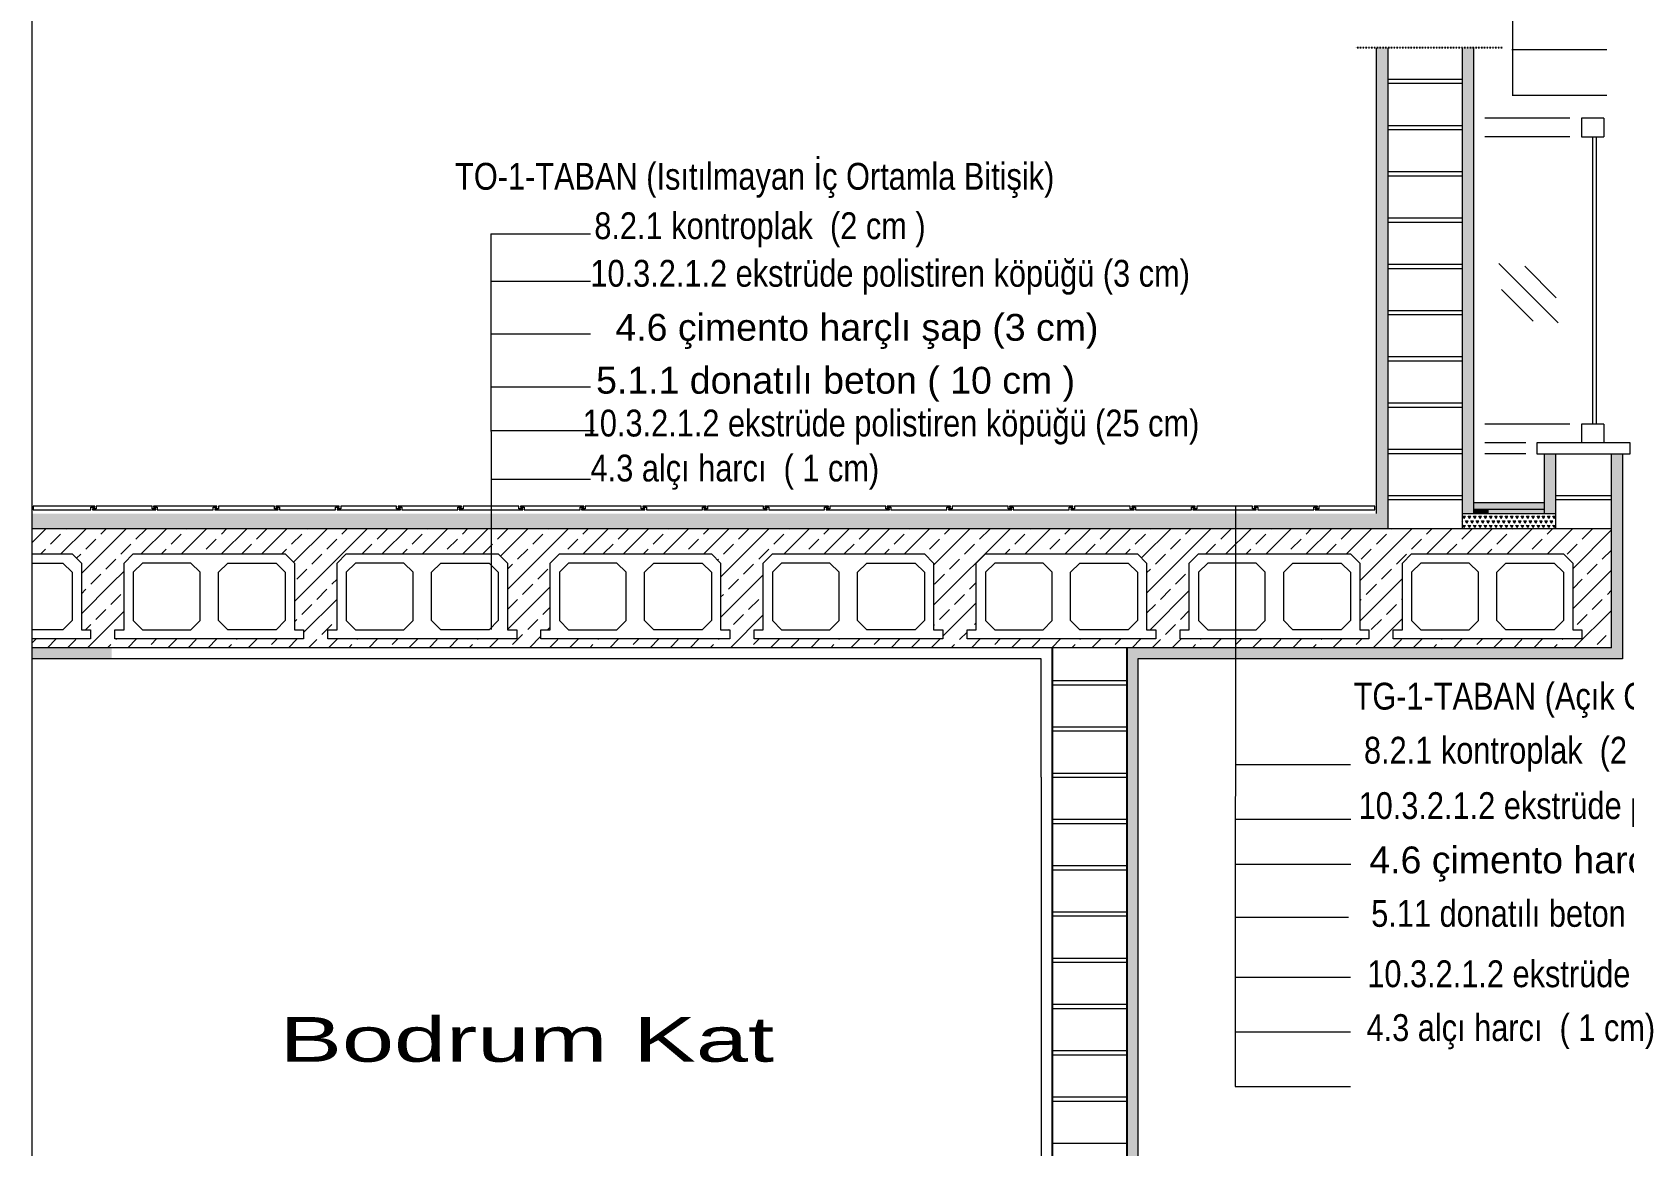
# Model space of a CAD drawing. Header units: millimetres. Extents: x 708 to 46452, y -4963 to 3960.
# Drawn here: x 39573 to 40520, y -4279 to -3617 of the extents above; entities that cross this region are included whole.
import ezdxf

# ---------------------------------------------------------------- set-up
doc = ezdxf.new("R2010")
doc.units = ezdxf.units.MM
doc.linetypes.add('DOT2', pattern=[0.125, 0, -0.125])
for name, color, linetype, lineweight in [('1', 7, 'Continuous', 0), ('101', 252, 'Continuous', 0), ('103', 31, 'Continuous', 0), ('156', 254, 'Continuous', 0), ('160', 254, 'Continuous', 0), ('20', 1, 'Continuous', 0), ('40', 4, 'Continuous', 0), ('60', 230, 'Continuous', 0), ('61', 251, 'Continuous', 0), ('80', 3, 'Continuous', 0)]:
    doc.layers.add(name, color=color, linetype=linetype, lineweight=lineweight)
doc.layers.add('2', color=2, linetype='Continuous')
doc.styles.add('GENERATED_STYLE_1', font='arial.ttf')
doc.styles.add('GENERATED_STYLE_8', font='arial.ttf')
doc.linetypes.add('BATTING', pattern='A,0.0001,-0.1,[134,ltypeshp.shx,S=0.1,R=0,X=-0.1,Y=0],-0.2,[134,ltypeshp.shx,S=0.1,R=180,X=0.1,Y=0],-0.1', length=0.4001)
pattern_1 = [(45, (-344983.952, -3585004.367), (-11.95481533, 11.95481533), []), (45, (-344971.997, -3585004.367), (-11.95481533, 11.95481533), [8.45333099, -4.226665494])]
pattern_2 = [(60, (-99950.2204, -910477.2327), (-1.575489185, 2.728827319), [1.575489188, -1.575489188]), (120, (-99950.2204, -910477.2327), (-3.150978374, 2e-09), [1.575489188, -1.575489188]), (1e-14, (-99951.008, -910475.8683), (1.575489188, 2.7288273175), [1.575489188, -1.575489188])]

msp = doc.modelspace()

# ---------------------------------------------------------------- hatches: boundary and pattern name
at = {"layer": '101', "linetype": 'Continuous'}
for points in [[(40380.341, -3626.218), (40373.685, -3626.218), (40373.685, -3903.354), (40380.341, -3903.354)], [(40424.715, -3903.354), (40431.371, -3903.354), (40431.371, -3626.218), (40424.715, -3626.218)], [(40225.03, -4568.971), (40231.686, -4568.971), (40231.686, -3989.831), (40520.12, -3989.831), (40520.12, -3867.801), (40513.464, -3867.801), (40513.464, -3983.175), (40225.03, -3983.175)], [(40480.183, -3867.801), (40473.527, -3867.801), (40473.527, -3903.354), (40480.183, -3903.354)], [(39573.358, -3989.831), (39620.815, -3989.831), (39620.815, -3983.175), (39573.358, -3983.175)]]:
    msp.add_hatch(color=256, dxfattribs=at).paths.add_polyline_path(points)
h = msp.add_hatch(dxfattribs=at)
h.set_pattern_fill('JIS_LC_8A', color=256, scale=0.106417, style=0, pattern_type=2)
h.set_pattern_definition([(1e-14, (-344873.016, -3585004.367), (0, 27.5235132), []), (1e-14, (-344870.52, -3585006.862), (0, 27.5235132), [])])
h.paths.add_polyline_path([(40380.341, -3912.176), (40424.715, -3912.176), (40424.715, -3626.218), (40380.341, -3626.218)])
h = msp.add_hatch(dxfattribs=at)
h.set_pattern_fill('JIS_LC_8A', color=256, scale=0.106417, style=0, pattern_type=2)
h.set_pattern_definition([(1e-14, (-345161.45, -3585004.367), (0, 27.5235132), []), (1e-14, (-345158.955, -3585006.862), (0, 27.5235132), [])])
h.paths.add_polyline_path([(40513.464, -3867.801), (40480.183, -3867.801), (40480.183, -3912.176), (40513.464, -3912.176)])
h = msp.add_hatch(dxfattribs=at)
h.set_pattern_fill('ANSI33', color=256, scale=0.106417, style=0, pattern_type=2)
h.set_pattern_definition(pattern_1)
h.paths.add_polyline_path([(39620.815, -3912.176), (39573.358, -3912.176), (39573.358, -3927.303), (39597.382, -3927.303), (39602.86, -3932.782), (39602.86, -3972.448), (39608.339, -3972.448), (39608.339, -3977.926), (39573.358, -3977.926), (39573.358, -3983.175), (39620.815, -3983.175)])
h = msp.add_hatch(dxfattribs=at)
h.set_pattern_fill('ANSI33', color=256, scale=0.106417, style=0, pattern_type=2)
h.set_pattern_definition(pattern_1)
h.paths.add_polyline_path([(40513.464, -3912.176), (39620.815, -3912.176), (39620.815, -3983.175), (40513.464, -3983.175), (40513.464, -3977.926), (40510.366, -3977.926), (40510.366, -3972.448), (40513.464, -3972.448)])
h.paths.add_polyline_path([(39735.136, -3977.926), (39622.782, -3977.926), (39622.782, -3972.448), (39628.26, -3972.448), (39628.26, -3932.782), (39633.738, -3927.303), (39724.18, -3927.303), (39729.658, -3932.782), (39729.658, -3972.448), (39735.136, -3972.448)], flags=0)
h.paths.add_polyline_path([(39749.579, -3977.926), (39749.579, -3972.448), (39755.058, -3972.448), (39755.058, -3932.782), (39760.536, -3927.303), (39850.978, -3927.303), (39856.456, -3932.782), (39856.456, -3972.448), (39861.934, -3972.448), (39861.934, -3977.926)], flags=0)
h.paths.add_polyline_path([(39988.732, -3977.926), (39876.377, -3977.926), (39876.377, -3972.448), (39881.855, -3972.448), (39881.855, -3932.782), (39887.334, -3927.303), (39977.775, -3927.303), (39983.254, -3932.782), (39983.254, -3972.448), (39988.732, -3972.448)], flags=0)
h.paths.add_polyline_path([(40003.175, -3977.926), (40003.175, -3972.448), (40008.653, -3972.448), (40008.653, -3932.782), (40014.131, -3927.303), (40104.573, -3927.303), (40110.051, -3932.782), (40110.051, -3972.448), (40115.529, -3972.448), (40115.529, -3977.926)], flags=0)
h.paths.add_polyline_path([(40129.973, -3972.448), (40135.451, -3972.448), (40135.451, -3932.782), (40140.929, -3927.303), (40231.371, -3927.303), (40236.849, -3932.782), (40236.849, -3972.448), (40242.327, -3972.448), (40242.327, -3977.926), (40129.973, -3977.926)], flags=0)
h.paths.add_polyline_path([(40256.77, -3977.926), (40256.77, -3972.448), (40262.249, -3972.448), (40262.249, -3932.782), (40267.727, -3927.303), (40358.168, -3927.303), (40363.647, -3932.782), (40363.647, -3972.448), (40369.125, -3972.448), (40369.125, -3977.926)], flags=0)
h.paths.add_polyline_path([(40383.568, -3972.448), (40389.046, -3972.448), (40389.046, -3932.782), (40394.525, -3927.303), (40484.966, -3927.303), (40490.444, -3932.782), (40490.444, -3972.448), (40495.923, -3972.448), (40495.923, -3977.926), (40383.568, -3977.926)], flags=0)
at = {"layer": '103', "linetype": 'Continuous'}
h = msp.add_hatch(dxfattribs=at)
h.set_pattern_fill('TRIANG', color=256, scale=0.106417, style=0, pattern_type=2)
h.set_pattern_definition(pattern_2)
h.paths.add_polyline_path([(39573.358, -3912.176), (40380.341, -3912.176), (40380.341, -3903.354), (39573.358, -3903.354)])
h = msp.add_hatch(dxfattribs=at)
h.set_pattern_fill('TRIANG', color=256, scale=0.106417, style=0, pattern_type=2)
h.set_pattern_definition(pattern_2)
h.paths.add_polyline_path([(40480.183, -3903.354), (40424.715, -3903.354), (40424.715, -3912.176), (40480.183, -3912.176)])
at = {"layer": '156', "linetype": 'Continuous'}
h = msp.add_hatch(dxfattribs=at)
h.set_pattern_fill('AR_SAND', color=256, scale=0.106417, style=0, pattern_type=2)
h.set_pattern_definition([(37.5, (-901313.0044, -8965630.9146), (-0.028229796473, 0.863485365304), [0, -0.68117166519, 0, -0.7618367308, 0, -0.728226286796]), (7.5, (-901313.0044, -8965630.9146), (0.7931064114, 1.2647144307), [0, -0.3674741878, 0, -0.613950777176, 0, -0.23527310804]), (327.5, (-901313.5556, -8965630.9146), (1.395569804155, 0.00253566484), [0, -0.224069626706, 0, -0.806650656143, 0, -1.05312724552]), (317.5, (-901313.5556, -8965630.9146), (1.34716385256, 0.39332039562), [0, -0.112034813353, 0, -0.52880431903, 0, -0.60498799211])])
h.paths.add_polyline_path([(40473.527, -3896.738), (40431.371, -3896.738), (40431.371, -3900.796), (40473.527, -3900.796)])
at = {"layer": '61', "linetype": 'Continuous'}
h = msp.add_hatch(dxfattribs=at)
h.set_pattern_fill('AR_CONC', color=256, scale=0.106417, style=0, pattern_type=2)
h.set_pattern_definition([(50, (-99897.5877, -910477.2327), (-0.39159093277, 0.03425975088), [0.04094640515, -0.45041045667]), (355, (-99897.5877, -910477.2327), (-0.07575283006, 0.41066094447), [0.03275712412, -0.36032962096]), (100.4514447, (-99897.55506, -910477.23556), (0.31583810168, 0.37640117686), [0.03479908975, -0.38279030494]), (46.1842, (-99897.5877, -910477.1235), (-0.58266205966, 0.09036651932), [0.06141960773, -0.675615685]), (96.63555761, (-99897.53914, -910477.13105), (0.51028062245, 0.53182206525), [0.052198656, -0.57418597597]), (351.18415117, (-99897.5877, -910477.1235), (0.51028062248, 0.53182206522), [0.0491356154, -0.5404919718]), (21, (-99897.5331, -910477.1508), (-0.32588263999, 0.21981061616), [0.04094640515, -0.45041045667]), (326, (-99897.5331, -910477.1508), (0.13283836703, 0.39589685485), [0.03275712412, -0.36032836534]), (71.451445, (-99897.50594, -910477.16913), (0.4587210063, 0.17608624073), [0.03479908975, -0.38278964506]), (37.5, (-99897.5877, -910477.23271), (0.006638698165, 0.181744088155), [0, -0.35596074879, 0, -0.365787886025, 0, -0.36169324551]), (7.5, (-99897.5877, -910477.2327), (0.143623358177, 0.21532989002), [0, -0.20855369024, 0, -0.34777146776, 0, -0.137852897345]), (327.5, (-99897.70944, -910477.23271), (-0.291440810735, 0.012313463125), [0, -0.136488017174, 0, -0.42584261358, 0, -0.5650603911]), (317.5, (-99897.76404, -910477.2327), (0.31839146855, 0.05465214716), [0, -0.177434422326, 0, -0.28280317158, 0, -0.40127477049])])
h.paths.add_polyline_path([(40431.371, -3903.354), (40440.416, -3903.354), (40440.416, -3900.796), (40431.371, -3900.796)])
h = msp.add_hatch(dxfattribs=at)
h.set_pattern_fill('AR_CONC', color=256, scale=0.106417, style=0, pattern_type=2)
h.set_pattern_definition([(50, (-100137.37505, -910477.2327), (-0.39159093277, 0.03425975088), [0.04094640515, -0.45041045667]), (355, (-100137.37505, -910477.2327), (-0.07575283006, 0.41066094447), [0.03275712412, -0.36032962096]), (100.4514447, (-100137.3424, -910477.23556), (0.31583810168, 0.37640117686), [0.03479908975, -0.38279030494]), (46.1842, (-100137.37505, -910477.1235), (-0.58266205966, 0.09036651932), [0.06141960773, -0.675615685]), (96.63555761, (-100137.3265, -910477.13105), (0.51028062245, 0.53182206525), [0.052198656, -0.57418597597]), (351.18415117, (-100137.37505, -910477.1235), (0.51028062248, 0.53182206522), [0.0491356154, -0.5404919718]), (21, (-100137.32046, -910477.1508), (-0.32588263999, 0.21981061616), [0.04094640515, -0.45041045667]), (326, (-100137.32046, -910477.1508), (0.13283836703, 0.39589685485), [0.03275712412, -0.36032836534]), (71.451445, (-100137.2933, -910477.16913), (0.4587210063, 0.17608624073), [0.03479908975, -0.38278964506]), (37.5, (-100137.37505, -910477.23271), (0.006638698165, 0.181744088155), [0, -0.35596074879, 0, -0.365787886025, 0, -0.36169324551]), (7.5, (-100137.37505, -910477.2327), (0.143623358177, 0.21532989002), [0, -0.20855369024, 0, -0.34777146776, 0, -0.137852897345]), (327.5, (-100137.4968, -910477.23271), (-0.291440810735, 0.012313463125), [0, -0.136488017174, 0, -0.42584261358, 0, -0.5650603911]), (317.5, (-100137.5514, -910477.2327), (0.31839146855, 0.05465214716), [0, -0.177434422326, 0, -0.28280317158, 0, -0.40127477049])])
h.paths.add_polyline_path([(40449.787, -3900.796), (40431.371, -3900.796), (40431.371, -3903.354), (40449.787, -3903.354)])
h = msp.add_hatch(dxfattribs=at)
h.set_pattern_fill('AR_CONC', color=256, scale=0.106417, style=0, pattern_type=2)
h.set_pattern_definition([(50, (-99959.8773, -910477.2327), (-0.39159093277, 0.03425975088), [0.04094640515, -0.45041045667]), (355, (-99959.8773, -910477.2327), (-0.07575283006, 0.41066094447), [0.03275712412, -0.36032962096]), (100.4514447, (-99959.84466, -910477.23556), (0.31583810168, 0.37640117686), [0.03479908975, -0.38279030494]), (46.1842, (-99959.8773, -910477.1235), (-0.58266205966, 0.09036651932), [0.06141960773, -0.675615685]), (96.63555761, (-99959.82873, -910477.13105), (0.51028062245, 0.53182206525), [0.052198656, -0.57418597597]), (351.18415117, (-99959.8773, -910477.1235), (0.51028062248, 0.53182206522), [0.0491356154, -0.5404919718]), (21, (-99959.8227, -910477.1508), (-0.32588263999, 0.21981061616), [0.04094640515, -0.45041045667]), (326, (-99959.8227, -910477.1508), (0.13283836703, 0.39589685485), [0.03275712412, -0.36032836534]), (71.451445, (-99959.79554, -910477.16913), (0.4587210063, 0.17608624073), [0.03479908975, -0.38278964506]), (37.5, (-99959.87729, -910477.23271), (0.006638698165, 0.181744088155), [0, -0.35596074879, 0, -0.365787886025, 0, -0.36169324551]), (7.5, (-99959.87729, -910477.2327), (0.143623358177, 0.21532989002), [0, -0.20855369024, 0, -0.34777146776, 0, -0.137852897345]), (327.5, (-99959.99903, -910477.23271), (-0.291440810735, 0.012313463125), [0, -0.136488017174, 0, -0.42584261358, 0, -0.5650603911]), (317.5, (-99960.05363, -910477.2327), (0.31839146855, 0.05465214716), [0, -0.177434422326, 0, -0.28280317158, 0, -0.40127477049])])
h.paths.add_polyline_path([(40440.416, -3903.354), (40473.527, -3903.354), (40473.527, -3900.796), (40440.416, -3900.796)])
h = msp.add_hatch(dxfattribs=at)
h.set_pattern_fill('AR_CONC', color=256, scale=0.106417, style=0, pattern_type=2)
h.set_pattern_definition([(50, (-100075.08546, -910477.2327), (-0.39159093277, 0.03425975088), [0.04094640515, -0.45041045667]), (355, (-100075.08546, -910477.2327), (-0.07575283006, 0.41066094447), [0.03275712412, -0.36032962096]), (100.4514447, (-100075.05283, -910477.23556), (0.31583810168, 0.37640117686), [0.03479908975, -0.38279030494]), (46.1842, (-100075.08546, -910477.1235), (-0.58266205966, 0.09036651932), [0.06141960773, -0.675615685]), (96.63555761, (-100075.0369, -910477.13105), (0.51028062245, 0.53182206525), [0.052198656, -0.57418597597]), (351.18415117, (-100075.08546, -910477.1235), (0.51028062248, 0.53182206522), [0.0491356154, -0.5404919718]), (21, (-100075.03086, -910477.1508), (-0.32588263999, 0.21981061616), [0.04094640515, -0.45041045667]), (326, (-100075.03086, -910477.1508), (0.13283836703, 0.39589685485), [0.03275712412, -0.36032836534]), (71.451445, (-100075.0037, -910477.16913), (0.4587210063, 0.17608624073), [0.03479908975, -0.38278964506]), (37.5, (-100075.08546, -910477.23271), (0.006638698165, 0.181744088155), [0, -0.35596074879, 0, -0.365787886025, 0, -0.36169324551]), (7.5, (-100075.08546, -910477.2327), (0.143623358177, 0.21532989002), [0, -0.20855369024, 0, -0.34777146776, 0, -0.137852897345]), (327.5, (-100075.2072, -910477.23271), (-0.291440810735, 0.012313463125), [0, -0.136488017174, 0, -0.42584261358, 0, -0.5650603911]), (317.5, (-100075.2618, -910477.2327), (0.31839146855, 0.05465214716), [0, -0.177434422326, 0, -0.28280317158, 0, -0.40127477049])])
h.paths.add_polyline_path([(40473.527, -3900.796), (40449.787, -3900.796), (40449.787, -3903.354), (40473.527, -3903.354)])

# ---------------------------------------------------------------- linework, layer by layer
at = {"layer": '1', "linetype": 'Continuous'}
for p, q in [((40454.457, -3533.971), (40454.549, -3654.445)), ((40454.287, -3627.223), (40510.775, -3627.223)), ((40454.38, -3627.223), (40510.682, -3627.223)), ((40454.473, -3627.223), (40510.775, -3627.223)), ((40454.317, -3654.445), (40510.682, -3654.445)), ((39846.496, -3736.883), (39846.691, -3972.248)), ((39846.496, -3736.883), (39905.769, -3736.883)), ((39846.691, -3764.98), (39905.769, -3764.98)), ((39846.691, -3796.459), (39905.769, -3796.459)), ((39846.691, -3827.938), (39905.769, -3827.938)), ((39846.691, -3853.951), (39908.119, -3853.951)), ((39846.691, -3882.832), (39905.769, -3882.832)), ((40289.702, -3898.916), (40289.614, -4244.282)), ((40289.749, -4052.539), (40358.192, -4052.539)), ((40174, -4060.177), (40174, -4562.354)), ((40231.686, -4060.177), (40231.686, -4562.354)), ((40289.762, -4085.084), (40358.431, -4085.084)), ((40289.648, -4111.994), (40358.431, -4111.994)), ((40289.648, -4143.473), (40357.007, -4143.473)), ((40289.801, -4179.192), (40358.231, -4179.192)), ((40289.601, -4211.737), (40358.231, -4211.737)), ((40289.614, -4244.282), (40358.231, -4244.282)), ((40289.614, -4244.282), (40358.231, -4244.282))]:
    msp.add_line(p, q, dxfattribs=at)
at = {"layer": '1', "linetype": 'Continuous', "flags": 128}
for points in [[(40373.685, -3903.354), (40373.685, -3626.218)], [(40431.371, -3626.218), (40431.371, -3903.354)], [(40520.12, -3867.801), (40520.12, -3989.831), (40231.686, -3989.831), (40231.686, -4060.177)], [(40473.527, -3867.801), (40473.527, -3903.354)], [(40174, -4060.177), (40174, -3989.831), (39573.358, -3989.831)]]:
    msp.add_lwpolyline(points, dxfattribs=at)
at = {"layer": '101', "linetype": 'Continuous'}
for p, q in [((40180.656, -4002.635), (40225.03, -4002.635)), ((40180.656, -4005.13), (40225.03, -4005.13)), ((40180.656, -4030.159), (40225.03, -4030.159)), ((40180.656, -4032.654), (40225.03, -4032.654)), ((40180.656, -4057.682), (40225.03, -4057.682)), ((40180.656, -4060.177), (40225.03, -4060.177)), ((40180.656, -4085.206), (40225.03, -4085.206)), ((40180.656, -4087.701), (40225.03, -4087.701)), ((40180.656, -4112.729), (40225.03, -4112.729)), ((40180.656, -4115.224), (40225.03, -4115.224)), ((40180.656, -4140.253), (40225.03, -4140.253)), ((40180.656, -4142.748), (40225.03, -4142.748)), ((40180.656, -4167.776), (40225.03, -4167.776)), ((40180.656, -4170.271), (40225.03, -4170.271)), ((40180.656, -4195.3), (40225.03, -4195.3)), ((40180.656, -4197.795), (40225.03, -4197.795)), ((40180.656, -4222.823), (40225.03, -4222.823)), ((40180.656, -4225.318), (40225.03, -4225.318)), ((40180.656, -4250.347), (40225.03, -4250.347)), ((40180.656, -4252.842), (40225.03, -4252.842)), ((40180.656, -4277.87), (40225.03, -4277.87))]:
    msp.add_line(p, q, dxfattribs=at)
at = {"layer": '103', "linetype": 'BATTING'}
msp.add_line((40424.715, -3903.354), (40480.183, -3903.354), dxfattribs=at)
at = {"layer": '160', "linetype": 'Continuous'}
for p, q in [((40380.341, -3626.218), (40380.341, -3912.176)), ((40424.715, -3626.218), (40424.715, -3912.176)), ((40480.183, -3867.801), (40480.183, -3912.176)), ((40480.183, -3867.801), (40513.464, -3867.801))]:
    msp.add_line(p, q, dxfattribs=at)
at = {"layer": '160', "linetype": 'Continuous', "flags": 128}
msp.add_lwpolyline([(40513.464, -3912.176), (40513.464, -3867.801), (40524.558, -3867.801), (40524.558, -3861.145), (40469.09, -3861.145), (40469.09, -3867.801), (40480.183, -3867.801)], dxfattribs=at)
at = {"layer": '2', "linetype": 'DOT2'}
msp.add_line((40448.661, -3626.218), (40361.298, -3626.218), dxfattribs=at)
at = {"layer": '2', "linetype": 'Continuous'}
for p, q in [((40180.656, -3983.175), (40180.656, -4568.971)), ((40225.03, -3983.175), (40225.03, -4568.971))]:
    msp.add_line(p, q, dxfattribs=at)
at = {"layer": '20', "linetype": 'Continuous'}
for p, q in [((39573.358, -2539.177), (39573.358, -4858.627)), ((40502.37, -3850.051), (40502.37, -3679.21)), ((40504.589, -3850.051), (40504.589, -3679.21))]:
    msp.add_line(p, q, dxfattribs=at)
at = {"layer": '20', "linetype": 'Continuous', "flags": 128}
for points in [[(39573.358, -3927.303), (39597.382, -3927.303), (39602.86, -3932.782), (39602.86, -3972.448), (39608.339, -3972.448), (39608.339, -3977.926), (39573.358, -3977.926)], [(39573.358, -3932.782), (39591.904, -3932.782), (39597.382, -3938.26), (39597.382, -3966.97), (39591.904, -3972.448), (39573.358, -3972.448)]]:
    msp.add_lwpolyline(points, dxfattribs=at)
for points in [[(39724.18, -3927.303), (39729.658, -3932.782), (39729.658, -3972.448), (39735.136, -3972.448), (39735.136, -3977.926), (39622.782, -3977.926), (39622.782, -3972.448), (39628.26, -3972.448), (39628.26, -3932.782), (39633.738, -3927.303)], [(39850.978, -3927.303), (39856.456, -3932.782), (39856.456, -3972.448), (39861.934, -3972.448), (39861.934, -3977.926), (39749.579, -3977.926), (39749.579, -3972.448), (39755.058, -3972.448), (39755.058, -3932.782), (39760.536, -3927.303)], [(39977.775, -3927.303), (39983.254, -3932.782), (39983.254, -3972.448), (39988.732, -3972.448), (39988.732, -3977.926), (39876.377, -3977.926), (39876.377, -3972.448), (39881.855, -3972.448), (39881.855, -3932.782), (39887.334, -3927.303)], [(40104.573, -3927.303), (40110.051, -3932.782), (40110.051, -3972.448), (40115.529, -3972.448), (40115.529, -3977.926), (40003.175, -3977.926), (40003.175, -3972.448), (40008.653, -3972.448), (40008.653, -3932.782), (40014.131, -3927.303)], [(40231.371, -3927.303), (40236.849, -3932.782), (40236.849, -3972.448), (40242.327, -3972.448), (40242.327, -3977.926), (40129.973, -3977.926), (40129.973, -3972.448), (40135.451, -3972.448), (40135.451, -3932.782), (40140.929, -3927.303)], [(40358.168, -3927.303), (40363.647, -3932.782), (40363.647, -3972.448), (40369.125, -3972.448), (40369.125, -3977.926), (40256.77, -3977.926), (40256.77, -3972.448), (40262.249, -3972.448), (40262.249, -3932.782), (40267.727, -3927.303)], [(40484.966, -3927.303), (40490.444, -3932.782), (40490.444, -3972.448), (40495.923, -3972.448), (40495.923, -3977.926), (40383.568, -3977.926), (40383.568, -3972.448), (40389.046, -3972.448), (40389.046, -3932.782), (40394.525, -3927.303)], [(39639.216, -3932.782), (39633.738, -3938.26), (39633.738, -3966.97), (39639.216, -3972.448), (39668.003, -3972.448), (39673.481, -3966.97), (39673.481, -3938.26), (39668.003, -3932.782)], [(39718.702, -3932.782), (39724.18, -3938.26), (39724.18, -3966.97), (39718.702, -3972.448), (39689.916, -3972.448), (39684.437, -3966.97), (39684.437, -3938.26), (39689.916, -3932.782)], [(39766.014, -3932.782), (39760.536, -3938.26), (39760.536, -3966.97), (39766.014, -3972.448), (39794.8, -3972.448), (39800.279, -3966.97), (39800.279, -3938.26), (39794.8, -3932.782)], [(39845.499, -3932.782), (39850.978, -3938.26), (39850.978, -3966.97), (39845.499, -3972.448), (39816.713, -3972.448), (39811.235, -3966.97), (39811.235, -3938.26), (39816.713, -3932.782)], [(39892.812, -3932.782), (39887.334, -3938.26), (39887.334, -3966.97), (39892.812, -3972.448), (39921.598, -3972.448), (39927.076, -3966.97), (39927.076, -3938.26), (39921.598, -3932.782)], [(39972.297, -3932.782), (39977.775, -3938.26), (39977.775, -3966.97), (39972.297, -3972.448), (39943.511, -3972.448), (39938.033, -3966.97), (39938.033, -3938.26), (39943.511, -3932.782)], [(40019.61, -3932.782), (40014.131, -3938.26), (40014.131, -3966.97), (40019.61, -3972.448), (40048.396, -3972.448), (40053.874, -3966.97), (40053.874, -3938.26), (40048.396, -3932.782)], [(40099.095, -3932.782), (40104.573, -3938.26), (40104.573, -3966.97), (40099.095, -3972.448), (40070.309, -3972.448), (40064.83, -3966.97), (40064.83, -3938.26), (40070.309, -3932.782)], [(40146.407, -3932.782), (40140.929, -3938.26), (40140.929, -3966.97), (40146.407, -3972.448), (40175.193, -3972.448), (40180.672, -3966.97), (40180.672, -3938.26), (40175.193, -3932.782)], [(40225.892, -3932.782), (40231.371, -3938.26), (40231.371, -3966.97), (40225.892, -3972.448), (40197.106, -3972.448), (40191.628, -3966.97), (40191.628, -3938.26), (40197.106, -3932.782)], [(40273.205, -3932.782), (40267.727, -3938.26), (40267.727, -3966.97), (40273.205, -3972.448), (40301.991, -3972.448), (40307.469, -3966.97), (40307.469, -3938.26), (40301.991, -3932.782)], [(40352.69, -3932.782), (40358.168, -3938.26), (40358.168, -3966.97), (40352.69, -3972.448), (40323.904, -3972.448), (40318.426, -3966.97), (40318.426, -3938.26), (40323.904, -3932.782)], [(40400.003, -3932.782), (40394.525, -3938.26), (40394.525, -3966.97), (40400.003, -3972.448), (40428.789, -3972.448), (40434.267, -3966.97), (40434.267, -3938.26), (40428.789, -3932.782)], [(40479.488, -3932.782), (40484.966, -3938.26), (40484.966, -3966.97), (40479.488, -3972.448), (40450.702, -3972.448), (40445.224, -3966.97), (40445.224, -3938.26), (40450.702, -3932.782)]]:
    msp.add_lwpolyline(points, close=True, dxfattribs=at)
at = {"layer": '40', "linetype": 'Continuous'}
for p, q in [((40488.68, -3668.116), (40438.027, -3668.116)), ((40488.68, -3679.21), (40438.027, -3679.21)), ((40488.68, -3850.051), (40438.027, -3850.051)), ((40462.433, -3861.145), (40438.027, -3861.145)), ((40462.433, -3867.801), (40438.027, -3867.801))]:
    msp.add_line(p, q, dxfattribs=at)
at = {"layer": '40', "linetype": 'Continuous', "flags": 128}
msp.add_lwpolyline([(39574.245, -3898.916), (39574.245, -3901.135), (39608.558, -3901.135), (39608.558, -3899.582), (39610.777, -3899.582), (39610.777, -3898.916)], close=True, dxfattribs=at)
for points in [[(39611.664, -3901.135), (39647.164, -3901.135), (39647.164, -3900.47), (39644.945, -3900.47), (39644.945, -3898.916), (39611.664, -3898.916), (39611.664, -3900.47), (39609.446, -3900.47), (39609.446, -3901.135), (39644.945, -3901.135)], [(39681.332, -3898.916), (39645.833, -3898.916), (39645.833, -3899.582), (39648.051, -3899.582), (39648.051, -3901.135), (39681.332, -3901.135), (39681.332, -3899.582), (39683.551, -3899.582), (39683.551, -3898.916), (39648.051, -3898.916)], [(39684.438, -3901.135), (39719.938, -3901.135), (39719.938, -3900.47), (39717.719, -3900.47), (39717.719, -3898.916), (39684.438, -3898.916), (39684.438, -3900.47), (39682.22, -3900.47), (39682.22, -3901.135), (39717.719, -3901.135)], [(39754.106, -3898.916), (39718.607, -3898.916), (39718.607, -3899.582), (39720.825, -3899.582), (39720.825, -3901.135), (39754.106, -3901.135), (39754.106, -3899.582), (39756.325, -3899.582), (39756.325, -3898.916), (39720.825, -3898.916)], [(39757.213, -3901.135), (39792.712, -3901.135), (39792.712, -3900.47), (39790.493, -3900.47), (39790.493, -3898.916), (39757.213, -3898.916), (39757.213, -3900.47), (39754.994, -3900.47), (39754.994, -3901.135), (39790.493, -3901.135)], [(39826.88, -3898.916), (39791.381, -3898.916), (39791.381, -3899.582), (39793.6, -3899.582), (39793.6, -3901.135), (39826.88, -3901.135), (39826.88, -3899.582), (39829.099, -3899.582), (39829.099, -3898.916), (39793.6, -3898.916)], [(39829.987, -3901.135), (39865.486, -3901.135), (39865.486, -3900.47), (39863.267, -3900.47), (39863.267, -3898.916), (39829.987, -3898.916), (39829.987, -3900.47), (39827.768, -3900.47), (39827.768, -3901.135), (39863.267, -3901.135)], [(39899.654, -3898.916), (39864.155, -3898.916), (39864.155, -3899.582), (39866.374, -3899.582), (39866.374, -3901.135), (39899.654, -3901.135), (39899.654, -3899.582), (39901.873, -3899.582), (39901.873, -3898.916), (39866.374, -3898.916)], [(39902.761, -3901.135), (39938.26, -3901.135), (39938.26, -3900.47), (39936.042, -3900.47), (39936.042, -3898.916), (39902.761, -3898.916), (39902.761, -3900.47), (39900.542, -3900.47), (39900.542, -3901.135), (39936.042, -3901.135)], [(39972.429, -3898.916), (39936.929, -3898.916), (39936.929, -3899.582), (39939.148, -3899.582), (39939.148, -3901.135), (39972.429, -3901.135), (39972.429, -3899.582), (39974.647, -3899.582), (39974.647, -3898.916), (39939.148, -3898.916)], [(39975.535, -3901.135), (40011.034, -3901.135), (40011.034, -3900.47), (40008.816, -3900.47), (40008.816, -3898.916), (39975.535, -3898.916), (39975.535, -3900.47), (39973.316, -3900.47), (39973.316, -3901.135), (40008.816, -3901.135)], [(40045.203, -3898.916), (40009.703, -3898.916), (40009.703, -3899.582), (40011.922, -3899.582), (40011.922, -3901.135), (40045.203, -3901.135), (40045.203, -3899.582), (40047.421, -3899.582), (40047.421, -3898.916), (40011.922, -3898.916)], [(40048.309, -3901.135), (40083.808, -3901.135), (40083.808, -3900.47), (40081.59, -3900.47), (40081.59, -3898.916), (40048.309, -3898.916), (40048.309, -3900.47), (40046.09, -3900.47), (40046.09, -3901.135), (40081.59, -3901.135)], [(40117.977, -3898.916), (40082.477, -3898.916), (40082.477, -3899.582), (40084.696, -3899.582), (40084.696, -3901.135), (40117.977, -3901.135), (40117.977, -3899.582), (40120.195, -3899.582), (40120.195, -3898.916), (40084.696, -3898.916)], [(40121.083, -3901.135), (40156.582, -3901.135), (40156.582, -3900.47), (40154.364, -3900.47), (40154.364, -3898.916), (40121.083, -3898.916), (40121.083, -3900.47), (40118.864, -3900.47), (40118.864, -3901.135), (40154.364, -3901.135)], [(40190.751, -3898.916), (40155.251, -3898.916), (40155.251, -3899.582), (40157.47, -3899.582), (40157.47, -3901.135), (40190.751, -3901.135), (40190.751, -3899.582), (40192.97, -3899.582), (40192.97, -3898.916), (40157.47, -3898.916)], [(40193.857, -3901.135), (40229.357, -3901.135), (40229.357, -3900.47), (40227.138, -3900.47), (40227.138, -3898.916), (40193.857, -3898.916), (40193.857, -3900.47), (40191.638, -3900.47), (40191.638, -3901.135), (40227.138, -3901.135)], [(40263.525, -3898.916), (40228.025, -3898.916), (40228.025, -3899.582), (40230.244, -3899.582), (40230.244, -3901.135), (40263.525, -3901.135), (40263.525, -3899.582), (40265.744, -3899.582), (40265.744, -3898.916), (40230.244, -3898.916)], [(40266.631, -3901.135), (40302.131, -3901.135), (40302.131, -3900.47), (40299.912, -3900.47), (40299.912, -3898.916), (40266.631, -3898.916), (40266.631, -3900.47), (40264.412, -3900.47), (40264.412, -3901.135), (40299.912, -3901.135)], [(40336.299, -3898.916), (40300.799, -3898.916), (40300.799, -3899.582), (40303.018, -3899.582), (40303.018, -3901.135), (40336.299, -3901.135), (40336.299, -3899.582), (40338.518, -3899.582), (40338.518, -3898.916), (40303.018, -3898.916)], [(40339.405, -3901.135), (40372.686, -3901.135), (40372.686, -3900.47), (40372.686, -3898.916), (40339.405, -3898.916), (40339.405, -3900.47), (40337.186, -3900.47), (40337.186, -3901.135), (40372.686, -3901.135)]]:
    msp.add_lwpolyline(points, dxfattribs=at)
at = {"layer": '60', "linetype": 'Continuous'}
for p, q in [((40481.793, -3789.876), (40446.475, -3754.559)), ((40480.674, -3774.882), (40461.936, -3756.144)), ((40466.799, -3788.758), (40448.06, -3770.019))]:
    msp.add_line(p, q, dxfattribs=at)
at = {"layer": '80', "linetype": 'Continuous'}
for p, q in [((40495.714, -3668.116), (40495.714, -3679.21)), ((40509.027, -3668.116), (40495.714, -3668.116)), ((40509.027, -3668.116), (40509.027, -3679.21)), ((40495.714, -3679.21), (40509.027, -3679.21)), ((40495.714, -3850.051), (40495.714, -3861.145)), ((40509.027, -3850.051), (40495.714, -3850.051)), ((40509.027, -3850.051), (40509.027, -3861.145)), ((39573.358, -3912.176), (40513.464, -3912.176)), ((40513.464, -3983.175), (40513.464, -3912.176)), ((40513.464, -3983.175), (39573.358, -3983.175))]:
    msp.add_line(p, q, dxfattribs=at)
at = {"layer": '80', "linetype": 'Continuous', "flags": 128}
for points in [[(40431.371, -3896.738), (40473.527, -3896.738)], [(40473.527, -3900.796), (40431.371, -3900.796)]]:
    msp.add_lwpolyline(points, dxfattribs=at)

# ---------------------------------------------------------------- texts
at = {"layer": '1', "linetype": 'Continuous'}
for s, insert, char_height, attachment_point, style in [('\\A1;{\\fArial Narrow|b0|i0|c162|p34;TO-1-TABAN (Isıtılmayan İç Ortamla Bitişik)}', (40181.896, -3694.655), 15.96249, 3, 'GENERATED_STYLE_8'), ('\\A1;{\\fArial Narrow|b0|i0|c162|p34;8.2.1 kontroplak  (2 cm )}', (40105.297, -3724.065), 15.96249, 3, 'GENERATED_STYLE_8'), ('\\A1;{\\fArial Narrow|b0|i0|c162|p34;TG-1-TABAN (Açık Geçit Üzeri)}', (40617.027, -4003.988), 15.96249, 3, 'GENERATED_STYLE_8'), ('\\A1;{\\fArial Narrow|b0|i0|c162|p34;8.2.1 kontroplak  (2 cm )}', (40563.379, -4036.14), 15.96249, 3, 'GENERATED_STYLE_8'), ('\\A1;{\\W1.49992;Bodrum Kat}', (39720.757, -4229.856), 26.60415, 7, 'GENERATED_STYLE_1')]:
    msp.add_mtext(s, dxfattribs=dict(at, insert=insert, char_height=char_height, attachment_point=attachment_point, style=style))
at = {"layer": '1', "linetype": 'Continuous', "char_height": 15.96249, "attachment_point": 3, "style": 'GENERATED_STYLE_8'}
for s, insert, width in [('\\A1;{\\fArial Narrow|b0|i0|c162|p34;10.3.2.1.2 ekstrüde polistiren köpüğü (3 cm)}', (40262.589, -3752.37), 370.86289), ('\\A1;4.6 çimento harçlı şap (3 cm)', (40208.164, -3784.519), 370.86289), ('\\A1;5.1.1 donatılı beton ( 10 cm )', (40194.25, -3815.998), 370.86289), ('\\A1;{\\fArial Narrow|b0|i0|c162|p34;10.3.2.1.2 ekstrüde polistiren köpüğü (25 cm)}', (40268.186, -3841.488), 370.86289), ('\\A1;{\\fArial Narrow|b0|i0|c162|p34;4.3 alçı harcı  ( 1 cm)}', (40077.664, -3868.244), 272.71207), ('\\A1;{\\fArial Narrow|b0|i0|c162|p34;10.3.2.1.2 ekstrüde polistiren köpüğü (3 cm)}', (40719.768, -4069.095), 370.86289), ('\\A1;4.6 çimento harçlı şap (3 cm)', (40656.862, -4101.4), 370.86289), ('\\A1;{\\fArial Narrow|b0|i0|c162|p34;5.11 donatılı beton ( 10 cm )}', (40599.228, -4133.231), 249.46977), ('\\A1;{\\fArial Narrow|b0|i0|c162|p34;10.3.2.1.2 ekstrüde polistiren köpüğü (25 cm)}', (40735.114, -4169.157), 370.86289), ('\\A1;{\\fArial Narrow|b0|i0|c162|p34;4.3 alçı harcı  ( 1 cm)}', (40539.482, -4201.183), 272.71207)]:
    msp.add_mtext(s, dxfattribs=dict(at, insert=insert, width=width))

doc.saveas('drawing.dxf')
